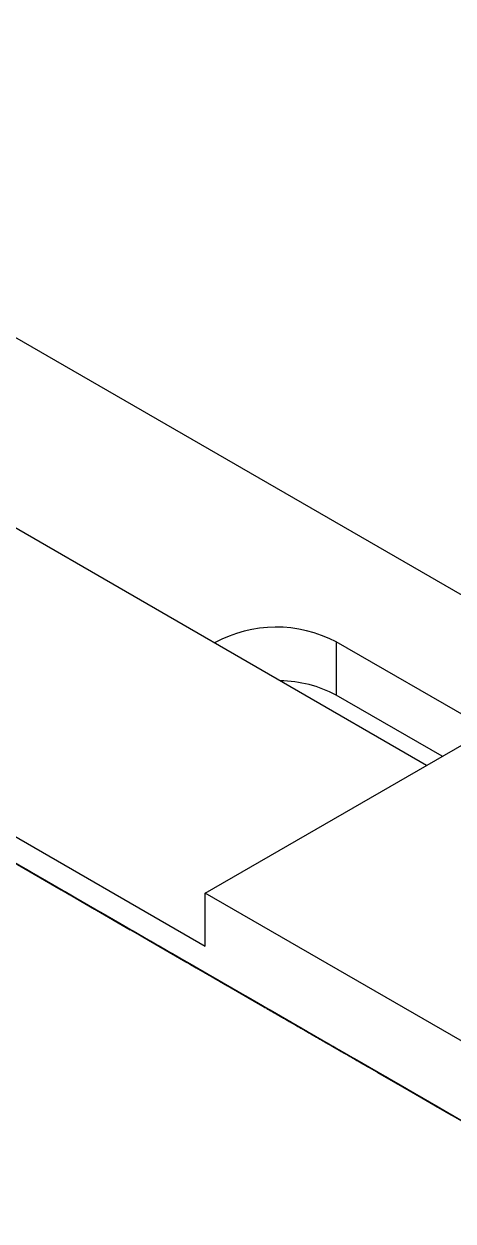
# Model space of a CAD drawing. Header units: millimetres. Extents: x 15 to 415, y 5 to 292.
# Drawn here: x 352.09 to 358.67, y 89.53 to 107.89 of the extents above; entities that cross this region are included whole.
import ezdxf

# ---------------------------------------------------------------- set-up
doc = ezdxf.new("R2010")
doc.units = ezdxf.units.MM

msp = doc.modelspace()

# ---------------------------------------------------------------- linework, layer by layer
at = {"color": 7, "linetype": 'Continuous', "lineweight": 25}
for p, q in [((366.031, 94.96), (342.714, 108.421)), ((330.69, 107.296), (360.954, 89.825)), ((358.267, 96.519), (340.873, 106.561)), ((364.844, 87.579), (334.579, 105.05)), ((336.771, 104.194), (354.873, 93.744)), ((363.953, 94.331), (356.882, 98.413)), ((356.882, 98.413), (356.882, 97.596)), ((358.507, 96.658), (356.882, 97.596)), ((354.873, 94.56), (358.975, 96.928)), ((351.396, 95.342), (352.418, 94.752)), ((352.534, 94.686), (351.474, 95.298)), ((352.536, 94.684), (351.853, 95.078)), ((352.256, 94.846), (351.869, 95.069)), ((351.988, 95), (352.157, 94.903)), ((352.157, 94.903), (351.994, 94.997)), ((351.994, 94.997), (352.886, 94.482)), ((353.116, 94.35), (352.093, 94.94)), ((352.093, 94.94), (352.252, 94.848)), ((352.122, 94.923), (352.506, 94.702)), ((352.2, 94.878), (352.122, 94.923)), ((352.299, 94.821), (352.13, 94.919)), ((352.13, 94.919), (352.63, 94.63)), ((352.358, 94.787), (352.236, 94.857)), ((352.236, 94.857), (352.536, 94.684)), ((352.252, 94.848), (352.666, 94.609)), ((352.418, 94.752), (352.256, 94.846)), ((352.494, 94.708), (352.299, 94.821)), ((352.77, 94.549), (352.358, 94.787)), ((352.589, 94.654), (352.393, 94.767)), ((352.393, 94.767), (352.575, 94.662)), ((352.724, 94.576), (352.46, 94.728)), ((352.46, 94.728), (352.626, 94.633)), ((353.177, 94.314), (352.494, 94.708)), ((352.506, 94.702), (352.58, 94.659)), ((352.754, 94.558), (352.534, 94.686)), ((352.575, 94.662), (353.24, 94.278)), ((353.061, 94.381), (352.589, 94.654)), ((352.626, 94.633), (353.724, 93.998)), ((352.63, 94.63), (352.799, 94.532)), ((352.799, 94.532), (352.636, 94.626)), ((352.636, 94.626), (353.527, 94.112)), ((352.666, 94.609), (352.835, 94.512)), ((353.806, 93.951), (352.707, 94.585)), ((352.707, 94.585), (352.827, 94.516)), ((352.891, 94.479), (352.723, 94.576)), ((352.723, 94.576), (352.825, 94.517)), ((352.835, 94.512), (352.724, 94.576)), ((352.886, 94.482), (352.77, 94.549)), ((352.825, 94.517), (353.15, 94.33)), ((352.827, 94.516), (353.447, 94.159)), ((352.999, 94.417), (352.877, 94.487)), ((352.877, 94.487), (353.177, 94.314)), ((353.605, 94.067), (352.891, 94.479)), ((353.412, 94.178), (352.999, 94.417)), ((360.954, 91.05), (354.873, 94.56)), ((354.873, 93.744), (354.873, 94.56)), ((353.15, 94.33), (353.061, 94.381)), ((353.24, 94.278), (353.116, 94.35)), ((353.768, 93.973), (353.181, 94.312)), ((353.181, 94.312), (353.305, 94.24)), ((353.564, 94.091), (353.273, 94.259)), ((353.273, 94.259), (353.361, 94.208)), ((353.305, 94.24), (354.328, 93.65)), ((353.361, 94.208), (353.812, 93.948)), ((354.443, 93.583), (353.383, 94.196)), ((353.383, 94.196), (353.524, 94.114)), ((353.567, 94.089), (353.397, 94.187)), ((353.397, 94.187), (353.897, 93.898)), ((353.527, 94.112), (353.412, 94.178)), ((353.447, 94.159), (353.686, 94.02)), ((353.524, 94.114), (353.862, 93.919)), ((353.686, 94.02), (353.564, 94.091)), ((353.762, 93.976), (353.567, 94.089)), ((353.779, 93.967), (353.584, 94.079)), ((353.584, 94.079), (353.725, 93.998)), ((353.724, 93.998), (353.605, 94.067)), ((353.725, 93.998), (353.965, 93.859)), ((354.445, 93.582), (353.762, 93.976)), ((354.002, 93.838), (353.768, 93.973)), ((354.165, 93.744), (353.779, 93.967)), ((353.965, 93.859), (353.806, 93.951)), ((353.812, 93.948), (354.002, 93.838)), ((353.862, 93.919), (353.934, 93.877)), ((353.897, 93.898), (354.067, 93.801)), ((354.067, 93.801), (353.903, 93.895)), ((353.903, 93.895), (354.795, 93.38)), ((355.025, 93.248), (354.002, 93.838)), ((354.002, 93.838), (354.161, 93.746)), ((354.031, 93.821), (354.416, 93.599)), ((354.109, 93.776), (354.031, 93.821)), ((354.267, 93.685), (354.145, 93.755)), ((354.145, 93.755), (354.445, 93.582)), ((354.161, 93.746), (354.575, 93.507)), ((354.328, 93.65), (354.165, 93.744)), ((354.68, 93.447), (354.267, 93.685)), ((354.498, 93.552), (354.302, 93.665)), ((354.302, 93.665), (354.484, 93.56)), ((354.633, 93.474), (354.369, 93.626)), ((354.369, 93.626), (354.535, 93.53)), ((354.416, 93.599), (354.489, 93.557)), ((354.664, 93.456), (354.443, 93.583)), ((354.451, 93.578), (355.024, 93.248)), ((354.484, 93.56), (355.149, 93.176)), ((354.97, 93.279), (354.498, 93.552)), ((354.535, 93.53), (355.634, 92.896)), ((354.575, 93.507), (354.744, 93.41)), ((355.174, 93.161), (354.599, 93.493)), ((355.715, 92.849), (354.616, 93.483)), ((354.616, 93.483), (354.736, 93.414)), ((354.8, 93.377), (354.633, 93.474)), ((354.633, 93.474), (354.734, 93.415)), ((354.744, 93.41), (354.633, 93.474)), ((354.795, 93.38), (354.68, 93.447)), ((354.734, 93.415), (355.059, 93.228)), ((354.736, 93.414), (355.356, 93.056)), ((355.514, 92.965), (354.8, 93.377)), ((355.059, 93.228), (354.97, 93.279)), ((355.149, 93.176), (355.025, 93.248)), ((355.677, 92.871), (355.09, 93.21)), ((355.09, 93.21), (355.214, 93.138)), ((355.473, 92.989), (355.182, 93.157)), ((355.182, 93.157), (355.271, 93.106)), ((355.214, 93.138), (356.237, 92.548)), ((355.271, 93.106), (355.721, 92.845)), ((355.356, 93.056), (355.595, 92.918)), ((355.595, 92.918), (355.473, 92.989)), ((355.688, 92.865), (355.493, 92.977)), ((355.493, 92.977), (355.634, 92.896)), ((355.634, 92.896), (355.514, 92.965)), ((355.634, 92.896), (355.874, 92.757)), ((355.911, 92.736), (355.677, 92.871)), ((356.075, 92.641), (355.688, 92.865)), ((355.874, 92.757), (355.715, 92.849)), ((355.719, 92.847), (356.292, 92.516)), ((355.721, 92.845), (355.911, 92.736)), ((356.441, 92.43), (355.867, 92.761)), ((356.128, 92.61), (355.959, 92.708)), ((355.959, 92.708), (356.045, 92.658)), ((356.237, 92.548), (356.075, 92.641)), ((356.229, 92.552), (356.128, 92.61)), ((356.749, 92.252), (356.728, 92.264)), ((357.641, 91.738), (356.94, 92.142)), ((357.097, 92.052), (357.782, 91.656)), ((358.445, 91.273), (357.162, 92.014)), ((357.162, 92.014), (357.302, 91.933)), ((357.302, 91.933), (357.56, 91.784)), ((358.043, 91.505), (357.366, 91.896)), ((357.516, 91.809), (358.184, 91.424)), ((357.56, 91.784), (357.821, 91.634)), ((357.782, 91.656), (357.641, 91.738)), ((357.821, 91.634), (357.647, 91.734)), ((357.647, 91.734), (357.803, 91.644)), ((357.957, 91.555), (357.763, 91.667)), ((357.763, 91.667), (358.356, 91.325)), ((357.803, 91.644), (358.642, 91.159)), ((358.945, 90.984), (357.885, 91.597)), ((357.885, 91.597), (358.026, 91.515)), ((358.356, 91.325), (357.957, 91.555)), ((358.026, 91.515), (358.472, 91.258)), ((358.184, 91.424), (358.043, 91.505)), ((358.506, 91.238), (358.265, 91.377)), ((358.265, 91.377), (358.431, 91.281)), ((358.431, 91.281), (358.673, 91.142)), ((358.642, 91.159), (358.445, 91.273)), ((358.472, 91.258), (358.499, 91.242)), ((358.625, 91.169), (358.918, 91)), ((358.684, 91.135), (358.625, 91.169))]:
    msp.add_line(p, q, dxfattribs=at)
for centre, radius, start, end in [((355.964, 96.676), 1.964, 62.1406, 118.8629), ((356.006, 95.957), 1.858, 61.8977, 89.5014)]:
    msp.add_arc(centre, radius, start, end, dxfattribs=at)
for points, knots in [([(352.717, 94.58), (352.703, 94.588), (352.676, 94.604), (352.633, 94.629), (352.589, 94.654), (352.544, 94.68), (352.499, 94.706), (352.454, 94.732), (352.409, 94.758), (352.363, 94.784), (352.318, 94.81), (352.274, 94.836), (352.23, 94.861), (352.187, 94.886), (352.144, 94.911), (352.103, 94.935), (352.062, 94.958), (352.038, 94.972), (352.025, 94.979)], [0, 0, 0, 0, 0.062253, 0.122433, 0.181011, 0.23898, 0.29612, 0.351904, 0.408033, 0.464707, 0.522375, 0.581538, 0.642904, 0.707111, 0.774258, 0.845082, 0.920196, 1, 1, 1, 1]), ([(352.2, 94.878), (352.206, 94.875), (352.218, 94.868), (352.237, 94.857), (352.257, 94.845), (352.278, 94.833), (352.299, 94.821), (352.321, 94.809), (352.343, 94.796), (352.366, 94.783), (352.389, 94.77), (352.412, 94.756), (352.435, 94.743), (352.459, 94.729), (352.482, 94.716), (352.505, 94.702), (352.529, 94.689), (352.543, 94.68), (352.551, 94.676)], [0, 0, 0, 0, 0.075485, 0.14701, 0.215001, 0.27947, 0.341289, 0.400679, 0.458615, 0.515655, 0.57264, 0.629216, 0.687062, 0.745537, 0.805857, 0.868164, 0.932486, 1, 1, 1, 1]), ([(352.551, 94.676), (352.558, 94.672), (352.571, 94.664), (352.588, 94.654), (352.604, 94.645), (352.617, 94.637), (352.629, 94.631), (352.638, 94.626), (352.643, 94.622), (352.648, 94.62), (352.649, 94.619), (352.647, 94.62), (352.643, 94.623), (352.636, 94.627), (352.626, 94.632), (352.614, 94.64), (352.598, 94.649), (352.586, 94.656), (352.58, 94.659)], [0, 0, 0, 0, 0.062785, 0.123127, 0.181336, 0.238296, 0.293463, 0.347774, 0.402419, 0.457229, 0.513492, 0.571476, 0.632223, 0.696678, 0.764535, 0.837957, 0.915818, 1, 1, 1, 1]), ([(352.754, 94.558), (352.766, 94.552), (352.788, 94.539), (352.818, 94.522), (352.842, 94.508), (352.862, 94.497), (352.876, 94.488), (352.886, 94.482), (352.891, 94.48), (352.891, 94.48), (352.886, 94.482), (352.876, 94.488), (352.862, 94.496), (352.842, 94.508), (352.818, 94.522), (352.789, 94.538), (352.755, 94.558), (352.73, 94.572), (352.717, 94.58)], [0, 0, 0, 0, 0.081242, 0.157686, 0.230063, 0.29839, 0.36339, 0.425176, 0.483976, 0.540573, 0.595881, 0.650418, 0.704951, 0.76004, 0.816477, 0.875, 0.93583, 1, 1, 1, 1]), ([(354.626, 93.478), (354.612, 93.486), (354.585, 93.501), (354.542, 93.526), (354.498, 93.552), (354.453, 93.578), (354.408, 93.604), (354.363, 93.63), (354.318, 93.656), (354.273, 93.682), (354.228, 93.708), (354.183, 93.734), (354.139, 93.759), (354.096, 93.784), (354.053, 93.809), (354.012, 93.832), (353.971, 93.856), (353.947, 93.87), (353.934, 93.877)], [0, 0, 0, 0, 0.062253, 0.122433, 0.181011, 0.23898, 0.29612, 0.351904, 0.408033, 0.464707, 0.522375, 0.581538, 0.642904, 0.707111, 0.774258, 0.845082, 0.920196, 1, 1, 1, 1]), ([(354.109, 93.776), (354.115, 93.773), (354.127, 93.766), (354.147, 93.755), (354.166, 93.743), (354.187, 93.731), (354.208, 93.719), (354.23, 93.706), (354.252, 93.694), (354.275, 93.681), (354.298, 93.667), (354.321, 93.654), (354.344, 93.64), (354.368, 93.627), (354.391, 93.613), (354.414, 93.6), (354.438, 93.587), (354.453, 93.578), (354.46, 93.574)], [0, 0, 0, 0, 0.075485, 0.14701, 0.215001, 0.27947, 0.341289, 0.400679, 0.458615, 0.515655, 0.57264, 0.629216, 0.687062, 0.745537, 0.805857, 0.868164, 0.932486, 1, 1, 1, 1]), ([(354.265, 93.686), (354.256, 93.691), (354.236, 93.702), (354.213, 93.716), (354.194, 93.727), (354.181, 93.735), (354.173, 93.739), (354.171, 93.74), (354.176, 93.738), (354.187, 93.731), (354.204, 93.721), (354.228, 93.707), (354.259, 93.689), (354.297, 93.668), (354.341, 93.642), (354.394, 93.611), (354.454, 93.577), (354.498, 93.551), (354.521, 93.538)], [0, 0, 0, 0, 0.056262, 0.111105, 0.164416, 0.217052, 0.269151, 0.321056, 0.373847, 0.4283, 0.485023, 0.544651, 0.608066, 0.675687, 0.748112, 0.826011, 0.909847, 1, 1, 1, 1]), ([(355.117, 93.194), (355.096, 93.206), (355.055, 93.23), (354.991, 93.267), (354.928, 93.303), (354.866, 93.339), (354.805, 93.374), (354.746, 93.408), (354.689, 93.441), (354.633, 93.473), (354.579, 93.505), (354.527, 93.535), (354.477, 93.563), (354.429, 93.591), (354.384, 93.617), (354.341, 93.642), (354.301, 93.665), (354.278, 93.679), (354.265, 93.686)], [0, 0, 0, 0, 0.080266, 0.156859, 0.229136, 0.298402, 0.364106, 0.42672, 0.486374, 0.544009, 0.600003, 0.654859, 0.70937, 0.764252, 0.820112, 0.877536, 0.937078, 1, 1, 1, 1]), ([(354.451, 93.578), (354.443, 93.583), (354.428, 93.592), (354.412, 93.601), (354.401, 93.607), (354.398, 93.609), (354.4, 93.608), (354.408, 93.603), (354.422, 93.595), (354.436, 93.587), (354.442, 93.583)], [0, 0, 0, 0, 0.1457641, 0.27998, 0.4046453, 0.524204, 0.6413713, 0.7572015, 0.8759151, 1, 1, 1, 1]), ([(354.442, 93.583), (354.448, 93.58), (354.459, 93.574), (354.479, 93.563), (354.501, 93.55), (354.525, 93.536), (354.551, 93.521), (354.58, 93.504), (354.61, 93.487), (354.642, 93.468), (354.676, 93.449), (354.712, 93.428), (354.75, 93.406), (354.789, 93.383), (354.831, 93.359), (354.874, 93.335), (354.918, 93.309), (354.948, 93.292), (354.963, 93.283)], [0, 0, 0, 0, 0.047154, 0.093995, 0.140081, 0.187376, 0.235654, 0.28549, 0.337091, 0.392264, 0.450944, 0.513674, 0.581203, 0.653495, 0.731391, 0.814548, 0.904348, 1, 1, 1, 1]), ([(354.46, 93.574), (354.467, 93.57), (354.48, 93.562), (354.498, 93.552), (354.513, 93.543), (354.527, 93.535), (354.538, 93.529), (354.547, 93.524), (354.553, 93.52), (354.557, 93.518), (354.558, 93.517), (354.556, 93.518), (354.552, 93.521), (354.545, 93.524), (354.536, 93.53), (354.523, 93.537), (354.508, 93.546), (354.495, 93.553), (354.489, 93.557)], [0, 0, 0, 0, 0.062785, 0.123127, 0.181336, 0.238296, 0.293463, 0.347774, 0.402419, 0.457229, 0.513492, 0.571476, 0.632223, 0.696678, 0.764535, 0.837957, 0.915818, 1, 1, 1, 1]), ([(354.521, 93.538), (354.542, 93.526), (354.584, 93.502), (354.647, 93.465), (354.71, 93.429), (354.772, 93.393), (354.833, 93.358), (354.892, 93.324), (354.95, 93.291), (355.005, 93.258), (355.059, 93.227), (355.111, 93.197), (355.162, 93.168), (355.21, 93.141), (355.255, 93.114), (355.298, 93.09), (355.338, 93.067), (355.361, 93.053), (355.373, 93.046)], [0, 0, 0, 0, 0.080218, 0.156426, 0.229001, 0.298218, 0.363969, 0.426658, 0.48627, 0.543691, 0.599445, 0.654262, 0.70916, 0.764271, 0.820546, 0.87793, 0.937732, 1, 1, 1, 1]), ([(354.599, 93.493), (354.604, 93.49), (354.609, 93.487), (354.614, 93.484), (354.619, 93.481), (354.625, 93.478), (354.63, 93.475), (354.641, 93.469), (354.651, 93.463), (354.662, 93.457)], [0, 0, 0, 0, 0.00002278968, 0.00002278968, 0.00002278968, 0.00004558829, 0.00004558829, 0.00004558829, 0.00009110685, 0.00009110685, 0.00009110685, 0.00009110685]), ([(354.664, 93.456), (354.675, 93.45), (354.698, 93.437), (354.727, 93.42), (354.751, 93.406), (354.771, 93.394), (354.785, 93.386), (354.795, 93.38), (354.8, 93.378), (354.8, 93.377), (354.795, 93.38), (354.785, 93.386), (354.771, 93.394), (354.751, 93.405), (354.727, 93.419), (354.698, 93.436), (354.665, 93.456), (354.639, 93.47), (354.626, 93.478)], [0, 0, 0, 0, 0.081242, 0.157686, 0.230063, 0.29839, 0.36339, 0.425176, 0.483976, 0.540573, 0.595881, 0.650418, 0.704951, 0.76004, 0.816477, 0.875, 0.93583, 1, 1, 1, 1]), ([(355.196, 93.149), (355.19, 93.152), (355.179, 93.158), (355.159, 93.17), (355.137, 93.182), (355.113, 93.196), (355.086, 93.212), (355.057, 93.228), (355.027, 93.246), (354.993, 93.265), (354.959, 93.286), (354.922, 93.307), (354.883, 93.329), (354.842, 93.353), (354.8, 93.377), (354.755, 93.403), (354.709, 93.43), (354.678, 93.447), (354.662, 93.457)], [0, 0, 0, 0, 0.046522, 0.091853, 0.137147, 0.183091, 0.230354, 0.279293, 0.331472, 0.386544, 0.445553, 0.508395, 0.576341, 0.648943, 0.727404, 0.812068, 0.902681, 1, 1, 1, 1]), ([(354.963, 93.283), (354.968, 93.28), (354.979, 93.274), (354.994, 93.265), (355.009, 93.256), (355.019, 93.251), (355.024, 93.248)], [0, 0, 0, 0, 0.251856, 0.50782, 0.759765, 1, 1, 1, 1]), ([(355.373, 93.046), (355.383, 93.04), (355.403, 93.029), (355.426, 93.016), (355.445, 93.005), (355.458, 92.997), (355.466, 92.992), (355.468, 92.991), (355.463, 92.994), (355.452, 93.001), (355.435, 93.011), (355.41, 93.025), (355.379, 93.043), (355.342, 93.064), (355.297, 93.09), (355.245, 93.12), (355.184, 93.155), (355.14, 93.181), (355.117, 93.194)], [0, 0, 0, 0, 0.056297, 0.111174, 0.164139, 0.216808, 0.26894, 0.320878, 0.373463, 0.427505, 0.484009, 0.543793, 0.606834, 0.674497, 0.746968, 0.825275, 0.909476, 1, 1, 1, 1]), ([(355.174, 93.161), (355.183, 93.156), (355.2, 93.146), (355.219, 93.135), (355.232, 93.128), (355.238, 93.124), (355.237, 93.125), (355.23, 93.129), (355.216, 93.137), (355.203, 93.145), (355.196, 93.149)], [0, 0, 0, 0, 0.153778, 0.293285, 0.421799, 0.541157, 0.654825, 0.766482, 0.880953, 1, 1, 1, 1]), ([(355.533, 92.954), (355.523, 92.959), (355.504, 92.971), (355.481, 92.984), (355.462, 92.995), (355.449, 93.003), (355.441, 93.007), (355.439, 93.008), (355.443, 93.006), (355.454, 92.999), (355.472, 92.989), (355.496, 92.975), (355.527, 92.957), (355.565, 92.936), (355.609, 92.91), (355.662, 92.88), (355.722, 92.845), (355.766, 92.82), (355.789, 92.806)], [0, 0, 0, 0, 0.056262, 0.111105, 0.164416, 0.217052, 0.269151, 0.321056, 0.373847, 0.4283, 0.485023, 0.544651, 0.608066, 0.675687, 0.748112, 0.826011, 0.909847, 1, 1, 1, 1]), ([(356.385, 92.462), (356.364, 92.474), (356.322, 92.498), (356.258, 92.535), (356.196, 92.571), (356.134, 92.607), (356.073, 92.642), (356.014, 92.676), (355.957, 92.709), (355.901, 92.742), (355.847, 92.773), (355.795, 92.803), (355.745, 92.832), (355.697, 92.859), (355.652, 92.885), (355.609, 92.91), (355.569, 92.933), (355.545, 92.947), (355.533, 92.954)], [0, 0, 0, 0, 0.080266, 0.156859, 0.229136, 0.298402, 0.364106, 0.42672, 0.486374, 0.544009, 0.600003, 0.654859, 0.70937, 0.764252, 0.820112, 0.877536, 0.937078, 1, 1, 1, 1]), ([(355.719, 92.847), (355.711, 92.851), (355.696, 92.86), (355.679, 92.869), (355.669, 92.876), (355.665, 92.878), (355.668, 92.876), (355.676, 92.871), (355.69, 92.863), (355.704, 92.856), (355.71, 92.852)], [0, 0, 0, 0, 0.145764, 0.27998, 0.404645, 0.524204, 0.641371, 0.757201, 0.875915, 1, 1, 1, 1]), ([(355.71, 92.852), (355.716, 92.848), (355.727, 92.842), (355.747, 92.831), (355.769, 92.818), (355.793, 92.804), (355.819, 92.789), (355.848, 92.772), (355.878, 92.755), (355.91, 92.736), (355.944, 92.717), (355.98, 92.696), (356.018, 92.674), (356.057, 92.651), (356.099, 92.627), (356.141, 92.603), (356.186, 92.577), (356.216, 92.56), (356.231, 92.551)], [0, 0, 0, 0, 0.047154, 0.093995, 0.140081, 0.187376, 0.235654, 0.28549, 0.337091, 0.392264, 0.450944, 0.513674, 0.581203, 0.653495, 0.731391, 0.814548, 0.904348, 1, 1, 1, 1]), ([(355.789, 92.806), (355.81, 92.794), (355.852, 92.77), (355.915, 92.733), (355.978, 92.697), (356.04, 92.661), (356.101, 92.626), (356.16, 92.592), (356.218, 92.559), (356.273, 92.527), (356.327, 92.496), (356.379, 92.465), (356.429, 92.437), (356.478, 92.409), (356.523, 92.383), (356.566, 92.358), (356.606, 92.335), (356.629, 92.321), (356.641, 92.314)], [0, 0, 0, 0, 0.080218, 0.156426, 0.229001, 0.298218, 0.363969, 0.426658, 0.48627, 0.543691, 0.599445, 0.654262, 0.70916, 0.764271, 0.820546, 0.87793, 0.937732, 1, 1, 1, 1]), ([(355.867, 92.761), (355.872, 92.758), (355.877, 92.756), (355.882, 92.753), (355.887, 92.75), (355.892, 92.747), (355.898, 92.743), (355.908, 92.737), (355.919, 92.731), (355.93, 92.725)], [0, 0, 0, 0, 0.00002278968, 0.00002278968, 0.00002278968, 0.00004558829, 0.00004558829, 0.00004558829, 0.00009110685, 0.00009110685, 0.00009110685, 0.00009110685]), ([(356.464, 92.417), (356.458, 92.42), (356.447, 92.426), (356.427, 92.438), (356.405, 92.45), (356.381, 92.465), (356.354, 92.48), (356.325, 92.497), (356.294, 92.514), (356.261, 92.534), (356.226, 92.554), (356.19, 92.575), (356.151, 92.597), (356.11, 92.621), (356.067, 92.646), (356.023, 92.671), (355.977, 92.698), (355.946, 92.716), (355.93, 92.725)], [0, 0, 0, 0, 0.046522, 0.091853, 0.137147, 0.183091, 0.230354, 0.279293, 0.331472, 0.386544, 0.445553, 0.508395, 0.576341, 0.648943, 0.727404, 0.812068, 0.902681, 1, 1, 1, 1]), ([(357.051, 92.078), (357.03, 92.089), (356.991, 92.112), (356.932, 92.146), (356.875, 92.179), (356.82, 92.211), (356.767, 92.242), (356.716, 92.271), (356.666, 92.3), (356.619, 92.327), (356.573, 92.354), (356.529, 92.379), (356.486, 92.404), (356.445, 92.427), (356.406, 92.45), (356.367, 92.472), (356.33, 92.494), (356.294, 92.514), (356.259, 92.535), (356.226, 92.554), (356.193, 92.573), (356.152, 92.597), (356.101, 92.626), (356.064, 92.647), (356.045, 92.658)], [0, 0, 0, 0, 0.062469, 0.121096, 0.175756, 0.226703, 0.274502, 0.319668, 0.362046, 0.402562, 0.441075, 0.478503, 0.514412, 0.550039, 0.585329, 0.620409, 0.655909, 0.691722, 0.727997, 0.764815, 0.802441, 0.840657, 0.919099, 1, 1, 1, 1]), ([(356.229, 92.552), (356.24, 92.546), (356.261, 92.534), (356.293, 92.515), (356.324, 92.497), (356.356, 92.479), (356.387, 92.461), (356.417, 92.444), (356.447, 92.426), (356.477, 92.409), (356.508, 92.391), (356.538, 92.374), (356.569, 92.356), (356.6, 92.338), (356.631, 92.32), (356.663, 92.302), (356.695, 92.283), (356.717, 92.271), (356.728, 92.264)], [0, 0, 0, 0, 0.092901, 0.177626, 0.25546, 0.325819, 0.39051, 0.450785, 0.507169, 0.560237, 0.61162, 0.662544, 0.713813, 0.766193, 0.820565, 0.877372, 0.937251, 1, 1, 1, 1]), ([(356.231, 92.551), (356.236, 92.548), (356.247, 92.542), (356.262, 92.533), (356.277, 92.525), (356.287, 92.519), (356.292, 92.516)], [0, 0, 0, 0, 0.251856, 0.50782, 0.759765, 1, 1, 1, 1]), ([(356.641, 92.314), (356.651, 92.309), (356.67, 92.297), (356.694, 92.284), (356.713, 92.273), (356.726, 92.265), (356.734, 92.261), (356.736, 92.26), (356.731, 92.262), (356.72, 92.269), (356.703, 92.279), (356.678, 92.293), (356.647, 92.311), (356.61, 92.332), (356.565, 92.358), (356.513, 92.388), (356.452, 92.423), (356.408, 92.449), (356.385, 92.462)], [0, 0, 0, 0, 0.056297, 0.111174, 0.164139, 0.216808, 0.26894, 0.320878, 0.373463, 0.427505, 0.484009, 0.543793, 0.606834, 0.674497, 0.746968, 0.825275, 0.909476, 1, 1, 1, 1]), ([(356.441, 92.43), (356.45, 92.424), (356.468, 92.414), (356.487, 92.404), (356.5, 92.396), (356.505, 92.393), (356.504, 92.393), (356.497, 92.397), (356.484, 92.405), (356.471, 92.413), (356.464, 92.417)], [0, 0, 0, 0, 0.1537778, 0.2932852, 0.4217995, 0.5411568, 0.6548249, 0.7664821, 0.8809528, 1, 1, 1, 1]), ([(356.556, 92.363), (356.548, 92.368), (356.531, 92.378), (356.509, 92.39), (356.491, 92.401), (356.476, 92.41), (356.464, 92.416), (356.458, 92.42), (356.454, 92.422), (356.456, 92.421), (356.462, 92.418), (356.472, 92.412), (356.487, 92.403), (356.507, 92.391), (356.532, 92.377), (356.563, 92.359), (356.598, 92.339), (356.625, 92.323), (356.639, 92.315)], [0, 0, 0, 0, 0.069138, 0.135373, 0.199137, 0.260557, 0.319769, 0.376812, 0.43278, 0.488422, 0.543908, 0.599747, 0.657781, 0.718218, 0.781659, 0.849165, 0.921936, 1, 1, 1, 1]), ([(356.749, 92.252), (356.741, 92.257), (356.723, 92.267), (356.698, 92.282), (356.673, 92.296), (356.638, 92.316), (356.597, 92.339), (356.57, 92.355), (356.556, 92.363)], [0, 0, 0, 0, 0.1127581, 0.2294476, 0.3528257, 0.4806892, 0.7410696, 1, 1, 1, 1]), ([(356.639, 92.315), (356.652, 92.308), (356.678, 92.293), (356.719, 92.269), (356.761, 92.245), (356.803, 92.221), (356.845, 92.196), (356.888, 92.172), (356.93, 92.148), (356.971, 92.124), (357.012, 92.1), (357.052, 92.077), (357.091, 92.055), (357.129, 92.033), (357.165, 92.012), (357.2, 91.992), (357.232, 91.973), (357.252, 91.962), (357.262, 91.956)], [0, 0, 0, 0, 0.066317, 0.130395, 0.192676, 0.253749, 0.31393, 0.372604, 0.431153, 0.489643, 0.54845, 0.608143, 0.669073, 0.731815, 0.796381, 0.862401, 0.929982, 1, 1, 1, 1]), ([(356.79, 92.228), (356.783, 92.232), (356.77, 92.24), (356.753, 92.25), (356.738, 92.258), (356.725, 92.266), (356.715, 92.272), (356.706, 92.277), (356.701, 92.28), (356.696, 92.282), (356.697, 92.282), (356.705, 92.277), (356.722, 92.268), (356.738, 92.258), (356.746, 92.253)], [0, 0, 0, 0, 0.074582, 0.144251, 0.210378, 0.27242, 0.332424, 0.389654, 0.445919, 0.501764, 0.61502, 0.732233, 0.859465, 1, 1, 1, 1]), ([(356.832, 92.204), (356.821, 92.211), (356.799, 92.223), (356.772, 92.239), (356.75, 92.252), (356.734, 92.261), (356.724, 92.267), (356.719, 92.27), (356.72, 92.269), (356.725, 92.266), (356.736, 92.26), (356.751, 92.251), (356.772, 92.239), (356.798, 92.224), (356.827, 92.207), (356.861, 92.188), (356.898, 92.166), (356.926, 92.15), (356.94, 92.142)], [0, 0, 0, 0, 0.080118, 0.154715, 0.224303, 0.28938, 0.350611, 0.40875, 0.464647, 0.519358, 0.573182, 0.628061, 0.683715, 0.741934, 0.802194, 0.865043, 0.930891, 1, 1, 1, 1]), ([(356.746, 92.253), (356.752, 92.25), (356.763, 92.244), (356.784, 92.232), (356.805, 92.219), (356.829, 92.206), (356.853, 92.192), (356.878, 92.177), (356.902, 92.164), (356.918, 92.154), (356.926, 92.15)], [0, 0, 0, 0, 0.11944, 0.244867, 0.376433, 0.510189, 0.642902, 0.770517, 0.890924, 1, 1, 1, 1]), ([(357.086, 92.057), (357.081, 92.06), (357.072, 92.065), (357.057, 92.074), (357.041, 92.084), (357.018, 92.097), (356.988, 92.114), (356.949, 92.136), (356.909, 92.159), (356.876, 92.179), (356.849, 92.194), (356.829, 92.206), (356.809, 92.217), (356.796, 92.225), (356.79, 92.228)], [0, 0, 0, 0, 0.0695999, 0.136243, 0.2012148, 0.2644475, 0.3849919, 0.5012171, 0.616898, 0.7366497, 0.7987852, 0.863757, 0.9304001, 1, 1, 1, 1]), ([(357.516, 91.809), (357.5, 91.819), (357.468, 91.838), (357.418, 91.866), (357.369, 91.895), (357.32, 91.922), (357.273, 91.95), (357.227, 91.977), (357.182, 92.003), (357.137, 92.028), (357.094, 92.053), (357.052, 92.077), (357.012, 92.101), (356.972, 92.123), (356.935, 92.145), (356.898, 92.166), (356.864, 92.186), (356.843, 92.198), (356.832, 92.204)], [0, 0, 0, 0, 0.076245, 0.14802, 0.216221, 0.280514, 0.342179, 0.400999, 0.458193, 0.51431, 0.570117, 0.625872, 0.683051, 0.742012, 0.80287, 0.865798, 0.93122, 1, 1, 1, 1]), ([(356.926, 92.15), (356.937, 92.143), (356.959, 92.131), (356.989, 92.113), (357.017, 92.097), (357.042, 92.083), (357.065, 92.07), (357.083, 92.059), (357.099, 92.05), (357.111, 92.043), (357.121, 92.037), (357.127, 92.034), (357.129, 92.033), (357.128, 92.033), (357.123, 92.036), (357.114, 92.041), (357.102, 92.048), (357.092, 92.054), (357.086, 92.057)], [0, 0, 0, 0, 0.08757, 0.170312, 0.247675, 0.32048, 0.388317, 0.451783, 0.511172, 0.56755, 0.620426, 0.67236, 0.722542, 0.773362, 0.825065, 0.879316, 0.937202, 1, 1, 1, 1]), ([(357.097, 92.052), (357.088, 92.057), (357.071, 92.066), (357.049, 92.079), (357.027, 92.092), (357.009, 92.102), (356.993, 92.111), (356.98, 92.119), (356.969, 92.125), (356.962, 92.13), (356.957, 92.132), (356.955, 92.134), (356.956, 92.133), (356.959, 92.131), (356.966, 92.127), (356.976, 92.121), (356.99, 92.113), (357.001, 92.107), (357.006, 92.104)], [0, 0, 0, 0, 0.077286, 0.150455, 0.21952, 0.284246, 0.34575, 0.404756, 0.461299, 0.516794, 0.571493, 0.624758, 0.679042, 0.733946, 0.792873, 0.855773, 0.924838, 1, 1, 1, 1]), ([(357.006, 92.104), (357.012, 92.101), (357.023, 92.094), (357.041, 92.084), (357.058, 92.074), (357.077, 92.063), (357.095, 92.052), (357.115, 92.041), (357.136, 92.029), (357.158, 92.017), (357.18, 92.004), (357.203, 91.99), (357.228, 91.976), (357.253, 91.961), (357.28, 91.946), (357.307, 91.93), (357.336, 91.913), (357.356, 91.902), (357.366, 91.896)], [0, 0, 0, 0, 0.069354, 0.133408, 0.192505, 0.24732, 0.299894, 0.35073, 0.401993, 0.453572, 0.50735, 0.563071, 0.623362, 0.686915, 0.755736, 0.830666, 0.912262, 1, 1, 1, 1]), ([(357.262, 91.956), (357.271, 91.95), (357.29, 91.94), (357.313, 91.926), (357.332, 91.915), (357.348, 91.906), (357.358, 91.9), (357.363, 91.897), (357.361, 91.898), (357.355, 91.902), (357.341, 91.91), (357.322, 91.921), (357.295, 91.937), (357.262, 91.956), (357.221, 91.979), (357.172, 92.008), (357.115, 92.041), (357.073, 92.065), (357.051, 92.078)], [0, 0, 0, 0, 0.057619, 0.113541, 0.167351, 0.220206, 0.272162, 0.323716, 0.375474, 0.42842, 0.483595, 0.541402, 0.603221, 0.669435, 0.741485, 0.820113, 0.906134, 1, 1, 1, 1]), ([(358.506, 91.238), (358.512, 91.235), (358.522, 91.229), (358.532, 91.223), (358.538, 91.219), (358.54, 91.218), (358.536, 91.221), (358.528, 91.225), (358.516, 91.232), (358.505, 91.238), (358.499, 91.242)], [0, 0, 0, 0, 0.1349, 0.262137, 0.383818, 0.503744, 0.622524, 0.74318, 0.868831, 1, 1, 1, 1])]:
    msp.add_open_spline(points, degree=3, knots=knots, dxfattribs=at)

doc.saveas('drawing.dxf')
